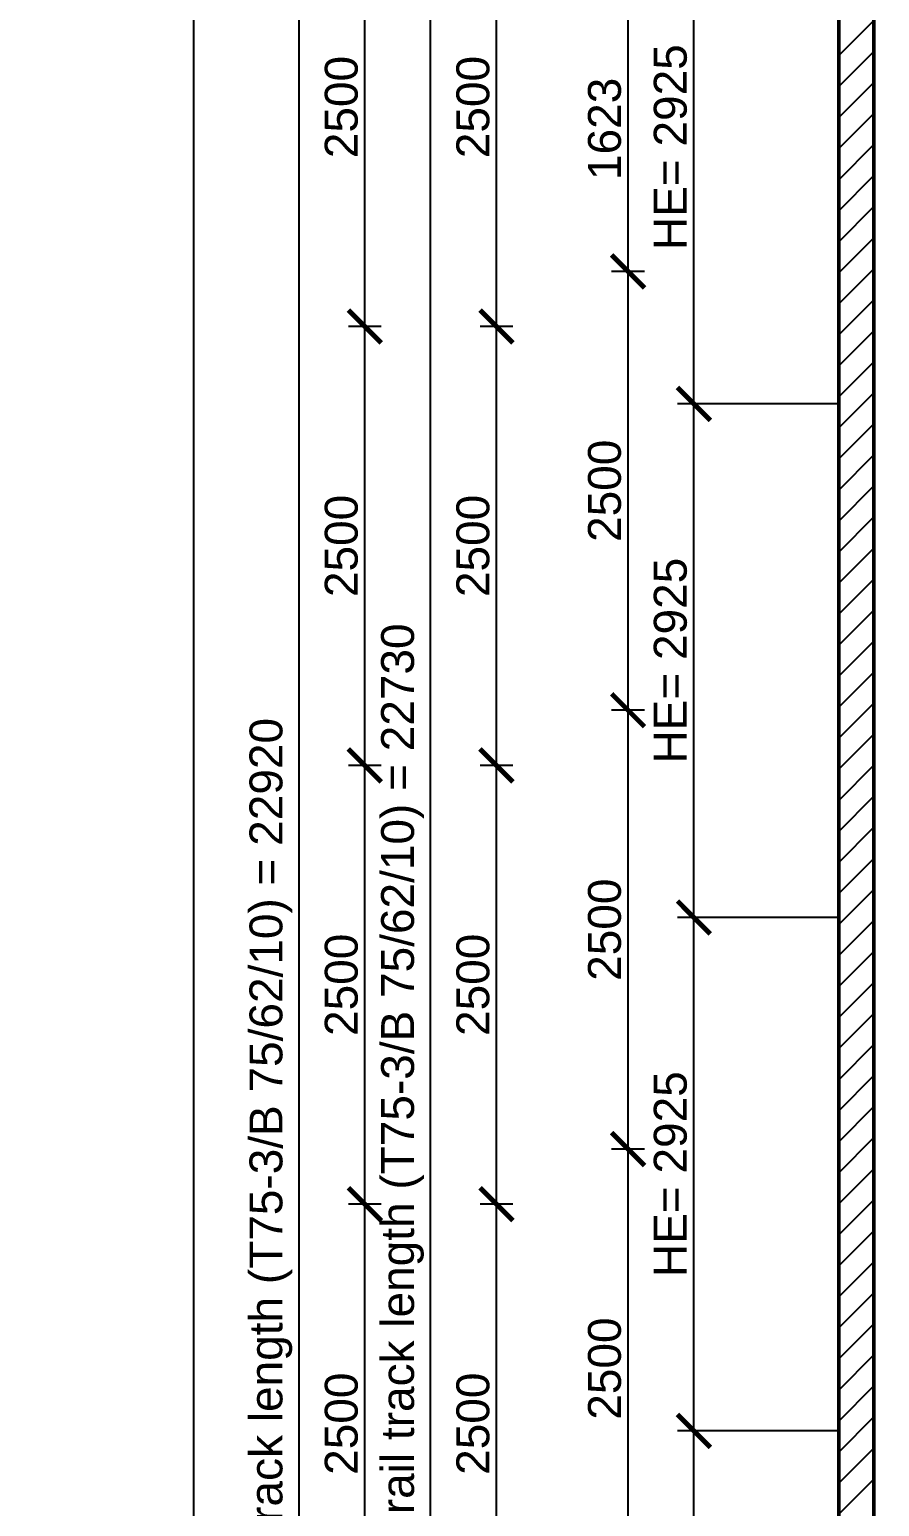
# Model space of a CAD drawing. Header units: millimetres. Extents: x -9546 to 173314, y -46180 to 27253.
# Drawn here: x 23103 to 27946, y 11782 to 20194 of the extents above; entities that cross this region are included whole.
import ezdxf

# ---------------------------------------------------------------- set-up
doc = ezdxf.new("R2010")
doc.units = ezdxf.units.MM
for name, color, linetype, lineweight in [('AM_5', 3, 'Continuous', 25), ('AM_8', 1, 'Continuous', 25), ('LDShaft-AM_0', 7, 'Continuous', 50), ('LDShaft-AM_5', 3, 'Continuous', 25)]:
    doc.layers.add(name, color=color, linetype=linetype, lineweight=lineweight)
doc.layers.add('AM_VIEWS', color=1, linetype='Continuous', lineweight=25, plot=False)
doc.styles.add('LD', font='ARIALUNI.ttf')
doc.dimstyles.new('LIFT', dxfattribs={"dimtxt": 2.5, "dimasz": 2.5, "dimexe": 1.25, "dimexo": 0, "dimgap": 0.5, "dimtad": 1, "dimdec": 0, "dimzin": 1, "dimdsep": 46, "dimtxsty": 'LD', "dimblk": 'ARCHTICK', "dimcen": 0, "dimdle": 1, "dimclrd": 3, "dimclre": 3, "dimclrt": 4, "dimadec": 0, "dimazin": 0, "dimtp": 0.1, "dimtm": 0.1, "dimtfac": 0.71, "dimtdec": 0, "dimtix": 1, "dimtmove": 0, "dimatfit": 3, "dimfxl": 1, "dimtolj": 1, "dimarcsym": 0})

# ---------------------------------------------------------------- blocks, each defined once
blk = doc.blocks.new('LD_20260611094835_0000028C')
at = {"layer": 'AM_8'}
for p, q in [((-1900, 18429.3), (-1700, 18629.3)), ((-1900, 18252.5), (-1700, 18452.5)), ((-1900, 18075.8), (-1700, 18275.8)), ((-1900, 17899), (-1700, 18099)), ((-1900, 17722.2), (-1700, 17922.2)), ((-1900, 17545.4), (-1700, 17745.4)), ((-1900, 17368.7), (-1700, 17568.7)), ((-1900, 17191.9), (-1700, 17391.9)), ((-1900, 17015.1), (-1700, 17215.1)), ((-1900, 16838.3), (-1700, 17038.3)), ((-1900, 16661.6), (-1700, 16861.6)), ((-1900, 16484.8), (-1700, 16684.8)), ((-1900, 16308), (-1700, 16508)), ((-1900, 16131.2), (-1700, 16331.2)), ((-1900, 15954.4), (-1700, 16154.4)), ((-1900, 15777.7), (-1700, 15977.7)), ((-1900, 15600.9), (-1700, 15800.9)), ((-1900, 15424.1), (-1700, 15624.1)), ((-1900, 15247.3), (-1700, 15447.3)), ((-1900, 15070.6), (-1700, 15270.6)), ((-1900, 14893.8), (-1700, 15093.8)), ((-1900, 14717), (-1700, 14917)), ((-1900, 14540.2), (-1700, 14740.2)), ((-1900, 14363.5), (-1700, 14563.5)), ((-1900, 14186.7), (-1700, 14386.7)), ((-1900, 14009.9), (-1700, 14209.9)), ((-1900, 13833.1), (-1700, 14033.1)), ((-1900, 13656.3), (-1700, 13856.3)), ((-1900, 13479.6), (-1700, 13679.6)), ((-1900, 13302.8), (-1700, 13502.8)), ((-1900, 13126), (-1700, 13326)), ((-1900, 12949.2), (-1700, 13149.2)), ((-1900, 12772.5), (-1700, 12972.5)), ((-1900, 12595.7), (-1700, 12795.7)), ((-1900, 12418.9), (-1700, 12618.9)), ((-1900, 12242.1), (-1700, 12442.1)), ((-1900, 12065.4), (-1700, 12265.4)), ((-1900, 11888.6), (-1700, 12088.6)), ((-1900, 11711.8), (-1700, 11911.8)), ((-1900, 11535), (-1700, 11735)), ((-1900, 11358.3), (-1700, 11558.3)), ((-1900, 11181.5), (-1700, 11381.5)), ((-1900, 11004.7), (-1700, 11204.7)), ((-1900, 10827.9), (-1700, 11027.9)), ((-1900, 10651.1), (-1700, 10851.1)), ((-1900, 10474.4), (-1700, 10674.4)), ((-1900, 10297.6), (-1700, 10497.6)), ((-1900, 10120.8), (-1700, 10320.8))]:
    blk.add_line(p, q, dxfattribs=at)
blk = doc.blocks.new('LD_20260611094835_0000028D')
at = {"layer": 'LDShaft-AM_0'}
for p, q in [((-1900, 24391), (-1900, 0)), ((-1700, 0), (-1700, 24191))]:
    blk.add_line(p, q, dxfattribs=at)
blk = doc.blocks.new('_ArchTick')
at = {"color": 0, "linetype": 'ByBlock', "const_width": 0.15}
blk.add_lwpolyline([(-0.5, -0.5), (0.5, 0.5)], dxfattribs=at)
blk = doc.blocks.new('*D2716')
at = {"layer": 'Defpoints', "color": 0, "transparency": 16777216}
for p in [(26888.4, 20986.9), (27713.4, 20986.9), (27713.4, 18061.9)]:
    blk.add_point(p, dxfattribs=at)
at = {"layer": 'LDShaft-AM_5', "color": 3, "lineweight": -2, "transparency": 16777216}
for p, q in [((26888.4, 17986.9), (26888.4, 21061.9)), ((27713.4, 20986.9), (26794.7, 20986.9)), ((27713.4, 18061.9), (26794.7, 18061.9))]:
    blk.add_line(p, q, dxfattribs=at)
at = {"layer": 'LDShaft-AM_5', "color": 3, "lineweight": -2, "transparency": 16777216, "xscale": 187.5, "yscale": 187.5, "zscale": 187.5}
for p, rotation in [((26888.4, 20986.9), 90), ((26888.4, 18061.9), 270)]:
    blk.add_blockref('_ArchTick', p, dxfattribs=dict(at, rotation=rotation))
at = {"layer": 'LDShaft-AM_5', "color": 4, "transparency": 16777216, "insert": (26755.1, 19524.4), "char_height": 187.5, "attachment_point": 5, "rotation": 90, "style": 'LD'}
blk.add_mtext('\\A1;HE= 2925', dxfattribs=at)
blk = doc.blocks.new('*D2717')
at = {"layer": 'Defpoints', "color": 0, "transparency": 16777216}
for p in [(26888.4, 18061.9), (27713.4, 18061.9), (27713.4, 15136.9)]:
    blk.add_point(p, dxfattribs=at)
at = {"layer": 'LDShaft-AM_5', "color": 3, "lineweight": -2, "transparency": 16777216}
for p, q in [((26888.4, 15061.9), (26888.4, 18136.9)), ((27713.4, 18061.9), (26794.7, 18061.9)), ((27713.4, 15136.9), (26794.7, 15136.9))]:
    blk.add_line(p, q, dxfattribs=at)
at = {"layer": 'LDShaft-AM_5', "color": 3, "lineweight": -2, "transparency": 16777216, "xscale": 187.5, "yscale": 187.5, "zscale": 187.5}
for p, rotation in [((26888.4, 18061.9), 90), ((26888.4, 15136.9), 270)]:
    blk.add_blockref('_ArchTick', p, dxfattribs=dict(at, rotation=rotation))
at = {"layer": 'LDShaft-AM_5', "color": 4, "transparency": 16777216, "insert": (26755.1, 16599.4), "char_height": 187.5, "attachment_point": 5, "rotation": 90, "style": 'LD'}
blk.add_mtext('\\A1;HE= 2925', dxfattribs=at)
blk = doc.blocks.new('*D2718')
at = {"layer": 'Defpoints', "color": 0, "transparency": 16777216}
for p in [(26888.4, 12211.9), (27713.4, 12211.9), (27713.4, 9286.9)]:
    blk.add_point(p, dxfattribs=at)
at = {"layer": 'LDShaft-AM_5', "color": 3, "lineweight": -2, "transparency": 16777216}
for p, q in [((26888.4, 9211.9), (26888.4, 12286.9)), ((27713.4, 12211.9), (26794.7, 12211.9)), ((27713.4, 9286.9), (26794.7, 9286.9))]:
    blk.add_line(p, q, dxfattribs=at)
at = {"layer": 'LDShaft-AM_5', "color": 3, "lineweight": -2, "transparency": 16777216, "xscale": 187.5, "yscale": 187.5, "zscale": 187.5}
for p, rotation in [((26888.4, 12211.9), 90), ((26888.4, 9286.9), 270)]:
    blk.add_blockref('_ArchTick', p, dxfattribs=dict(at, rotation=rotation))
at = {"layer": 'LDShaft-AM_5', "color": 4, "transparency": 16777216, "insert": (26755.1, 10749.4), "char_height": 187.5, "attachment_point": 5, "rotation": 90, "style": 'LD'}
blk.add_mtext('\\A1;HE= 2925', dxfattribs=at)
blk = doc.blocks.new('*D2721')
at = {"layer": 'AM_5', "color": 3, "lineweight": -2, "transparency": 16777216}
for p, q in [((24638.4, 1567.9), (24638.4, 24637.9)), ((28698.4, 24562.9), (24544.7, 24562.9)), ((28698.4, 1642.9), (24544.7, 1642.9))]:
    blk.add_line(p, q, dxfattribs=at)
at = {"layer": 'Defpoints', "color": 0, "transparency": 16777216}
for p in [(24638.4, 24562.9), (28698.4, 24562.9), (28698.4, 1642.9)]:
    blk.add_point(p, dxfattribs=at)
at = {"layer": 'AM_5', "color": 3, "lineweight": -2, "transparency": 16777216, "xscale": 187.5, "yscale": 187.5, "zscale": 187.5}
for p, rotation in [((24638.4, 24562.9), 90), ((24638.4, 1642.9), 270)]:
    blk.add_blockref('_ArchTick', p, dxfattribs=dict(at, rotation=rotation))
at = {"layer": 'AM_5', "color": 4, "transparency": 16777216, "insert": (24478.1, 13102.9), "char_height": 187.5, "attachment_point": 5, "rotation": 90, "style": 'LD'}
blk.add_mtext('\\A1;Car Guide rail track length (T75-3/B 75/62/10) = 22920', dxfattribs=at)
blk = doc.blocks.new('*D2722')
at = {"layer": 'Defpoints', "color": 0, "transparency": 16777216}
for p in [(26888.4, 15136.9), (27713.4, 15136.9), (27713.4, 12211.9)]:
    blk.add_point(p, dxfattribs=at)
at = {"layer": 'LDShaft-AM_5', "color": 3, "lineweight": -2, "transparency": 16777216}
for p, q in [((26888.4, 12136.9), (26888.4, 15211.9)), ((27713.4, 15136.9), (26794.7, 15136.9)), ((27713.4, 12211.9), (26794.7, 12211.9))]:
    blk.add_line(p, q, dxfattribs=at)
at = {"layer": 'LDShaft-AM_5', "color": 3, "lineweight": -2, "transparency": 16777216, "xscale": 187.5, "yscale": 187.5, "zscale": 187.5}
for p, rotation in [((26888.4, 15136.9), 90), ((26888.4, 12211.9), 270)]:
    blk.add_blockref('_ArchTick', p, dxfattribs=dict(at, rotation=rotation))
at = {"layer": 'LDShaft-AM_5', "color": 4, "transparency": 16777216, "insert": (26755.1, 13674.4), "char_height": 187.5, "attachment_point": 5, "rotation": 90, "style": 'LD'}
blk.add_mtext('\\A1;HE= 2925', dxfattribs=at)
blk = doc.blocks.new('*D2728')
at = {"layer": 'Defpoints', "color": 0, "transparency": 16777216}
for p in [(25013.4, 13502.9), (25107.2, 13502.9), (25107.2, 11002.9)]:
    blk.add_point(p, dxfattribs=at)
at = {"layer": 'LDShaft-AM_5', "color": 3, "lineweight": -2, "transparency": 16777216}
for p, q in [((25013.4, 10927.9), (25013.4, 13577.9)), ((25107.2, 13502.9), (24919.7, 13502.9)), ((25107.2, 11002.9), (24919.7, 11002.9))]:
    blk.add_line(p, q, dxfattribs=at)
at = {"layer": 'LDShaft-AM_5', "color": 3, "lineweight": -2, "transparency": 16777216, "xscale": 187.5, "yscale": 187.5, "zscale": 187.5}
for p, rotation in [((25013.4, 13502.9), 90), ((25013.4, 11002.9), 270)]:
    blk.add_blockref('_ArchTick', p, dxfattribs=dict(at, rotation=rotation))
at = {"layer": 'LDShaft-AM_5', "color": 4, "transparency": 16777216, "insert": (24880.1, 12252.9), "char_height": 187.5, "attachment_point": 5, "rotation": 90, "style": 'LD'}
blk.add_mtext('\\A1;2500', dxfattribs=at)
blk = doc.blocks.new('*D2729')
at = {"layer": 'Defpoints', "color": 0, "transparency": 16777216}
for p in [(25013.4, 18502.9), (25107.2, 18502.9), (25107.2, 16002.9)]:
    blk.add_point(p, dxfattribs=at)
at = {"layer": 'LDShaft-AM_5', "color": 3, "lineweight": -2, "transparency": 16777216}
for p, q in [((25013.4, 15927.9), (25013.4, 18577.9)), ((25107.2, 18502.9), (24919.7, 18502.9)), ((25107.2, 16002.9), (24919.7, 16002.9))]:
    blk.add_line(p, q, dxfattribs=at)
at = {"layer": 'LDShaft-AM_5', "color": 3, "lineweight": -2, "transparency": 16777216, "xscale": 187.5, "yscale": 187.5, "zscale": 187.5}
for p, rotation in [((25013.4, 18502.9), 90), ((25013.4, 16002.9), 270)]:
    blk.add_blockref('_ArchTick', p, dxfattribs=dict(at, rotation=rotation))
at = {"layer": 'LDShaft-AM_5', "color": 4, "transparency": 16777216, "insert": (24880.1, 17252.9), "char_height": 187.5, "attachment_point": 5, "rotation": 90, "style": 'LD'}
blk.add_mtext('\\A1;2500', dxfattribs=at)
blk = doc.blocks.new('*D2732')
at = {"layer": 'Defpoints', "color": 0, "transparency": 16777216}
for p in [(25013.4, 16002.9), (25107.2, 16002.9), (25107.2, 13502.9)]:
    blk.add_point(p, dxfattribs=at)
at = {"layer": 'LDShaft-AM_5', "color": 3, "lineweight": -2, "transparency": 16777216}
for p, q in [((25013.4, 13427.9), (25013.4, 16077.9)), ((25107.2, 16002.9), (24919.7, 16002.9)), ((25107.2, 13502.9), (24919.7, 13502.9))]:
    blk.add_line(p, q, dxfattribs=at)
at = {"layer": 'LDShaft-AM_5', "color": 3, "lineweight": -2, "transparency": 16777216, "xscale": 187.5, "yscale": 187.5, "zscale": 187.5}
for p, rotation in [((25013.4, 16002.9), 90), ((25013.4, 13502.9), 270)]:
    blk.add_blockref('_ArchTick', p, dxfattribs=dict(at, rotation=rotation))
at = {"layer": 'LDShaft-AM_5', "color": 4, "transparency": 16777216, "insert": (24880.1, 14752.9), "char_height": 187.5, "attachment_point": 5, "rotation": 90, "style": 'LD'}
blk.add_mtext('\\A1;2500', dxfattribs=at)
blk = doc.blocks.new('*D2734')
at = {"layer": 'Defpoints', "color": 0, "transparency": 16777216}
for p in [(25013.4, 21002.9), (25107.2, 21002.9), (25107.2, 18502.9)]:
    blk.add_point(p, dxfattribs=at)
at = {"layer": 'LDShaft-AM_5', "color": 3, "lineweight": -2, "transparency": 16777216}
for p, q in [((25013.4, 18427.9), (25013.4, 21077.9)), ((25107.2, 21002.9), (24919.7, 21002.9)), ((25107.2, 18502.9), (24919.7, 18502.9))]:
    blk.add_line(p, q, dxfattribs=at)
at = {"layer": 'LDShaft-AM_5', "color": 3, "lineweight": -2, "transparency": 16777216, "xscale": 187.5, "yscale": 187.5, "zscale": 187.5}
for p, rotation in [((25013.4, 21002.9), 90), ((25013.4, 18502.9), 270)]:
    blk.add_blockref('_ArchTick', p, dxfattribs=dict(at, rotation=rotation))
at = {"layer": 'LDShaft-AM_5', "color": 4, "transparency": 16777216, "insert": (24880.1, 19752.9), "char_height": 187.5, "attachment_point": 5, "rotation": 90, "style": 'LD'}
blk.add_mtext('\\A1;2500', dxfattribs=at)
blk = doc.blocks.new('*D2738')
at = {"layer": 'Defpoints', "color": 0, "transparency": 16777216}
for p in [(26513.4, 16316.9), (26607.2, 16316.9), (26607.2, 13816.9)]:
    blk.add_point(p, dxfattribs=at)
at = {"layer": 'LDShaft-AM_5', "color": 3, "lineweight": -2, "transparency": 16777216}
for p, q in [((26513.4, 13741.9), (26513.4, 16391.9)), ((26607.2, 16316.9), (26419.7, 16316.9)), ((26607.2, 13816.9), (26419.7, 13816.9))]:
    blk.add_line(p, q, dxfattribs=at)
at = {"layer": 'LDShaft-AM_5', "color": 3, "lineweight": -2, "transparency": 16777216, "xscale": 187.5, "yscale": 187.5, "zscale": 187.5}
for p, rotation in [((26513.4, 16316.9), 90), ((26513.4, 13816.9), 270)]:
    blk.add_blockref('_ArchTick', p, dxfattribs=dict(at, rotation=rotation))
at = {"layer": 'LDShaft-AM_5', "color": 4, "transparency": 16777216, "insert": (26380.1, 15066.9), "char_height": 187.5, "attachment_point": 5, "rotation": 90, "style": 'LD'}
blk.add_mtext('\\A1;2500', dxfattribs=at)
blk = doc.blocks.new('*D2739')
at = {"layer": 'Defpoints', "color": 0, "transparency": 16777216}
for p in [(26513.4, 18816.9), (26607.2, 18816.9), (26607.2, 16316.9)]:
    blk.add_point(p, dxfattribs=at)
at = {"layer": 'LDShaft-AM_5', "color": 3, "lineweight": -2, "transparency": 16777216}
for p, q in [((26513.4, 16241.9), (26513.4, 18891.9)), ((26607.2, 18816.9), (26419.7, 18816.9)), ((26607.2, 16316.9), (26419.7, 16316.9))]:
    blk.add_line(p, q, dxfattribs=at)
at = {"layer": 'LDShaft-AM_5', "color": 3, "lineweight": -2, "transparency": 16777216, "xscale": 187.5, "yscale": 187.5, "zscale": 187.5}
for p, rotation in [((26513.4, 18816.9), 90), ((26513.4, 16316.9), 270)]:
    blk.add_blockref('_ArchTick', p, dxfattribs=dict(at, rotation=rotation))
at = {"layer": 'LDShaft-AM_5', "color": 4, "transparency": 16777216, "insert": (26380.1, 17566.9), "char_height": 187.5, "attachment_point": 5, "rotation": 90, "style": 'LD'}
blk.add_mtext('\\A1;2500', dxfattribs=at)
blk = doc.blocks.new('*D2741')
at = {"layer": 'Defpoints', "color": 0, "transparency": 16777216}
for p in [(26513.4, 20439.9), (26607.2, 20439.9), (26607.2, 18816.9)]:
    blk.add_point(p, dxfattribs=at)
at = {"layer": 'LDShaft-AM_5', "color": 3, "lineweight": -2, "transparency": 16777216}
for p, q in [((26513.4, 18741.9), (26513.4, 20514.9)), ((26607.2, 20439.9), (26419.7, 20439.9)), ((26607.2, 18816.9), (26419.7, 18816.9))]:
    blk.add_line(p, q, dxfattribs=at)
at = {"layer": 'LDShaft-AM_5', "color": 3, "lineweight": -2, "transparency": 16777216, "xscale": 187.5, "yscale": 187.5, "zscale": 187.5}
for p, rotation in [((26513.4, 20439.9), 90), ((26513.4, 18816.9), 270)]:
    blk.add_blockref('_ArchTick', p, dxfattribs=dict(at, rotation=rotation))
at = {"layer": 'LDShaft-AM_5', "color": 4, "transparency": 16777216, "insert": (26380.1, 19628.4), "char_height": 187.5, "attachment_point": 5, "rotation": 90, "style": 'LD'}
blk.add_mtext('\\A1;1623', dxfattribs=at)
blk = doc.blocks.new('*D2691')
at = {"layer": 'Defpoints', "color": 0, "transparency": 16777216}
for p in [(26513.4, 13816.9), (26607.2, 13816.9), (26607.2, 11316.9)]:
    blk.add_point(p, dxfattribs=at)
at = {"layer": 'LDShaft-AM_5', "color": 3, "lineweight": -2, "transparency": 16777216}
for p, q in [((26513.4, 11241.9), (26513.4, 13891.9)), ((26607.2, 13816.9), (26419.7, 13816.9)), ((26607.2, 11316.9), (26419.7, 11316.9))]:
    blk.add_line(p, q, dxfattribs=at)
at = {"layer": 'LDShaft-AM_5', "color": 3, "lineweight": -2, "transparency": 16777216, "xscale": 187.5, "yscale": 187.5, "zscale": 187.5}
for p, rotation in [((26513.4, 13816.9), 90), ((26513.4, 11316.9), 270)]:
    blk.add_blockref('_ArchTick', p, dxfattribs=dict(at, rotation=rotation))
at = {"layer": 'LDShaft-AM_5', "color": 4, "transparency": 16777216, "insert": (26380.1, 12566.9), "char_height": 187.5, "attachment_point": 5, "rotation": 90, "style": 'LD'}
blk.add_mtext('\\A1;2500', dxfattribs=at)
blk = doc.blocks.new('*D2698')
at = {"layer": 'AM_5', "color": 3, "lineweight": -2, "transparency": 16777216}
for p, q in [((25388.4, 1567.9), (25388.4, 24447.9)), ((29252.4, 24372.9), (25294.7, 24372.9)), ((29252.4, 1642.9), (25294.7, 1642.9))]:
    blk.add_line(p, q, dxfattribs=at)
at = {"layer": 'Defpoints', "color": 0, "transparency": 16777216}
for p in [(25388.4, 24372.9), (29252.4, 24372.9), (29252.4, 1642.9)]:
    blk.add_point(p, dxfattribs=at)
at = {"layer": 'AM_5', "color": 3, "lineweight": -2, "transparency": 16777216, "xscale": 187.5, "yscale": 187.5, "zscale": 187.5}
for p, rotation in [((25388.4, 24372.9), 90), ((25388.4, 1642.9), 270)]:
    blk.add_blockref('_ArchTick', p, dxfattribs=dict(at, rotation=rotation))
at = {"layer": 'AM_5', "color": 4, "transparency": 16777216, "insert": (25228.1, 13007.9), "char_height": 187.5, "attachment_point": 5, "rotation": 90, "style": 'LD'}
blk.add_mtext('\\A1;Counterweight Guide rail track length (T75-3/B 75/62/10) = 22730', dxfattribs=at)
blk = doc.blocks.new('*D2702')
at = {"layer": 'Defpoints', "color": 0, "transparency": 16777216}
for p in [(25763.4, 16002.9), (25857.2, 16002.9), (25857.2, 13502.9)]:
    blk.add_point(p, dxfattribs=at)
at = {"layer": 'LDShaft-AM_5', "color": 3, "lineweight": -2, "transparency": 16777216}
for p, q in [((25763.4, 13427.9), (25763.4, 16077.9)), ((25857.2, 16002.9), (25669.7, 16002.9)), ((25857.2, 13502.9), (25669.7, 13502.9))]:
    blk.add_line(p, q, dxfattribs=at)
at = {"layer": 'LDShaft-AM_5', "color": 3, "lineweight": -2, "transparency": 16777216, "xscale": 187.5, "yscale": 187.5, "zscale": 187.5}
for p, rotation in [((25763.4, 16002.9), 90), ((25763.4, 13502.9), 270)]:
    blk.add_blockref('_ArchTick', p, dxfattribs=dict(at, rotation=rotation))
at = {"layer": 'LDShaft-AM_5', "color": 4, "transparency": 16777216, "insert": (25630.1, 14752.9), "char_height": 187.5, "attachment_point": 5, "rotation": 90, "style": 'LD'}
blk.add_mtext('\\A1;2500', dxfattribs=at)
blk = doc.blocks.new('*D2705')
at = {"layer": 'Defpoints', "color": 0, "transparency": 16777216}
for p in [(25763.4, 21002.9), (25857.2, 21002.9), (25857.2, 18502.9)]:
    blk.add_point(p, dxfattribs=at)
at = {"layer": 'LDShaft-AM_5', "color": 3, "lineweight": -2, "transparency": 16777216}
for p, q in [((25763.4, 18427.9), (25763.4, 21077.9)), ((25857.2, 21002.9), (25669.7, 21002.9)), ((25857.2, 18502.9), (25669.7, 18502.9))]:
    blk.add_line(p, q, dxfattribs=at)
at = {"layer": 'LDShaft-AM_5', "color": 3, "lineweight": -2, "transparency": 16777216, "xscale": 187.5, "yscale": 187.5, "zscale": 187.5}
for p, rotation in [((25763.4, 21002.9), 90), ((25763.4, 18502.9), 270)]:
    blk.add_blockref('_ArchTick', p, dxfattribs=dict(at, rotation=rotation))
at = {"layer": 'LDShaft-AM_5', "color": 4, "transparency": 16777216, "insert": (25630.1, 19752.9), "char_height": 187.5, "attachment_point": 5, "rotation": 90, "style": 'LD'}
blk.add_mtext('\\A1;2500', dxfattribs=at)
blk = doc.blocks.new('*D2707')
at = {"layer": 'Defpoints', "color": 0, "transparency": 16777216}
for p in [(25763.4, 18502.9), (25857.2, 18502.9), (25857.2, 16002.9)]:
    blk.add_point(p, dxfattribs=at)
at = {"layer": 'LDShaft-AM_5', "color": 3, "lineweight": -2, "transparency": 16777216}
for p, q in [((25763.4, 15927.9), (25763.4, 18577.9)), ((25857.2, 18502.9), (25669.7, 18502.9)), ((25857.2, 16002.9), (25669.7, 16002.9))]:
    blk.add_line(p, q, dxfattribs=at)
at = {"layer": 'LDShaft-AM_5', "color": 3, "lineweight": -2, "transparency": 16777216, "xscale": 187.5, "yscale": 187.5, "zscale": 187.5}
for p, rotation in [((25763.4, 18502.9), 90), ((25763.4, 16002.9), 270)]:
    blk.add_blockref('_ArchTick', p, dxfattribs=dict(at, rotation=rotation))
at = {"layer": 'LDShaft-AM_5', "color": 4, "transparency": 16777216, "insert": (25630.1, 17252.9), "char_height": 187.5, "attachment_point": 5, "rotation": 90, "style": 'LD'}
blk.add_mtext('\\A1;2500', dxfattribs=at)
blk = doc.blocks.new('*D2710')
at = {"layer": 'Defpoints', "color": 0, "transparency": 16777216}
for p in [(25763.4, 13502.9), (25857.2, 13502.9), (25857.2, 11002.9)]:
    blk.add_point(p, dxfattribs=at)
at = {"layer": 'LDShaft-AM_5', "color": 3, "lineweight": -2, "transparency": 16777216}
for p, q in [((25763.4, 10927.9), (25763.4, 13577.9)), ((25857.2, 13502.9), (25669.7, 13502.9)), ((25857.2, 11002.9), (25669.7, 11002.9))]:
    blk.add_line(p, q, dxfattribs=at)
at = {"layer": 'LDShaft-AM_5', "color": 3, "lineweight": -2, "transparency": 16777216, "xscale": 187.5, "yscale": 187.5, "zscale": 187.5}
for p, rotation in [((25763.4, 13502.9), 90), ((25763.4, 11002.9), 270)]:
    blk.add_blockref('_ArchTick', p, dxfattribs=dict(at, rotation=rotation))
at = {"layer": 'LDShaft-AM_5', "color": 4, "transparency": 16777216, "insert": (25630.1, 12252.9), "char_height": 187.5, "attachment_point": 5, "rotation": 90, "style": 'LD'}
blk.add_mtext('\\A1;2500', dxfattribs=at)

msp = doc.modelspace()

# ---------------------------------------------------------------- linework, layer by layer
at = {"layer": 'AM_VIEWS'}
msp.add_lwpolyline([(24038.4, 27132.9), (32132.2, 27132.9), (32132.2, -375), (24038.4, -375)], close=True, dxfattribs=at)

# ---------------------------------------------------------------- block references
for name in ['LD_20260611094835_0000028C', 'LD_20260611094835_0000028D']:
    msp.add_blockref(name, (29613.4, 1616.9))

# ---------------------------------------------------------------- dimensions: what is measured, and where the dimension line sits
at = {"layer": 'AM_5'}
for base, p1, p2, text, picture, middle in [((24638.4, 24562.9), (28698.4, 1642.9), (28698.4, 24562.9), 'Car Guide rail track length (T75-3/B 75/62/10) = <>', '*D2721', (24478.1, 13102.9)), ((25388.4, 24372.9), (29252.4, 1642.9), (29252.4, 24372.9), 'Counterweight Guide rail track length (T75-3/B 75/62/10) = <>', '*D2698', (25228.1, 13007.9))]:
    dim = msp.add_linear_dim(base=base, p1=p1, p2=p2, angle=90, text=text, dimstyle='LIFT', override={"dimscale": 75, "dimtxt": 2.5, "dimtix": 1}, dxfattribs=at)
    dim.commit()
    dim.dimension.update_dxf_attribs({"geometry": picture, "text_midpoint": middle})
at = {"layer": 'LDShaft-AM_5'}
for base, p1, p2, picture, middle in [((25013.4, 21002.9), (25107.2, 18502.9), (25107.2, 21002.9), '*D2734', (24880.1, 19752.9)), ((25763.4, 21002.9), (25857.2, 18502.9), (25857.2, 21002.9), '*D2705', (25630.1, 19752.9)), ((26513.4, 20439.9), (26607.2, 18816.9), (26607.2, 20439.9), '*D2741', (26380.1, 19628.4)), ((26513.4, 18816.9), (26607.2, 16316.9), (26607.2, 18816.9), '*D2739', (26380.1, 17566.9)), ((25013.4, 18502.9), (25107.2, 16002.9), (25107.2, 18502.9), '*D2729', (24880.1, 17252.9)), ((25763.4, 18502.9), (25857.2, 16002.9), (25857.2, 18502.9), '*D2707', (25630.1, 17252.9)), ((26513.4, 16316.9), (26607.2, 13816.9), (26607.2, 16316.9), '*D2738', (26380.1, 15066.9)), ((25013.4, 16002.9), (25107.2, 13502.9), (25107.2, 16002.9), '*D2732', (24880.1, 14752.9)), ((25763.4, 16002.9), (25857.2, 13502.9), (25857.2, 16002.9), '*D2702', (25630.1, 14752.9)), ((26513.4, 13816.9), (26607.2, 11316.9), (26607.2, 13816.9), '*D2691', (26380.1, 12566.9)), ((25013.4, 13502.9), (25107.2, 11002.9), (25107.2, 13502.9), '*D2728', (24880.1, 12252.9)), ((25763.4, 13502.9), (25857.2, 11002.9), (25857.2, 13502.9), '*D2710', (25630.1, 12252.9))]:
    dim = msp.add_linear_dim(base=base, p1=p1, p2=p2, angle=90, dimstyle='LIFT', override={"dimscale": 75, "dimtxt": 2.5, "dimtix": 1}, dxfattribs=at)
    dim.commit()
    dim.dimension.update_dxf_attribs({"geometry": picture, "text_midpoint": middle})
for base, p1, p2, picture, middle in [((26888.4, 20986.9), (27713.4, 18061.9), (27713.4, 20986.9), '*D2716', (26755.1, 19524.4)), ((26888.4, 18061.9), (27713.4, 15136.9), (27713.4, 18061.9), '*D2717', (26755.1, 16599.4)), ((26888.4, 15136.9), (27713.4, 12211.9), (27713.4, 15136.9), '*D2722', (26755.1, 13674.4)), ((26888.4, 12211.9), (27713.4, 9286.9), (27713.4, 12211.9), '*D2718', (26755.1, 10749.4))]:
    dim = msp.add_linear_dim(base=base, p1=p1, p2=p2, angle=90, text='HE= <>', dimstyle='LIFT', override={"dimscale": 75, "dimtxt": 2.5, "dimtix": 1}, dxfattribs=at)
    dim.commit()
    dim.dimension.update_dxf_attribs({"geometry": picture, "text_midpoint": middle})

doc.saveas('drawing.dxf')
